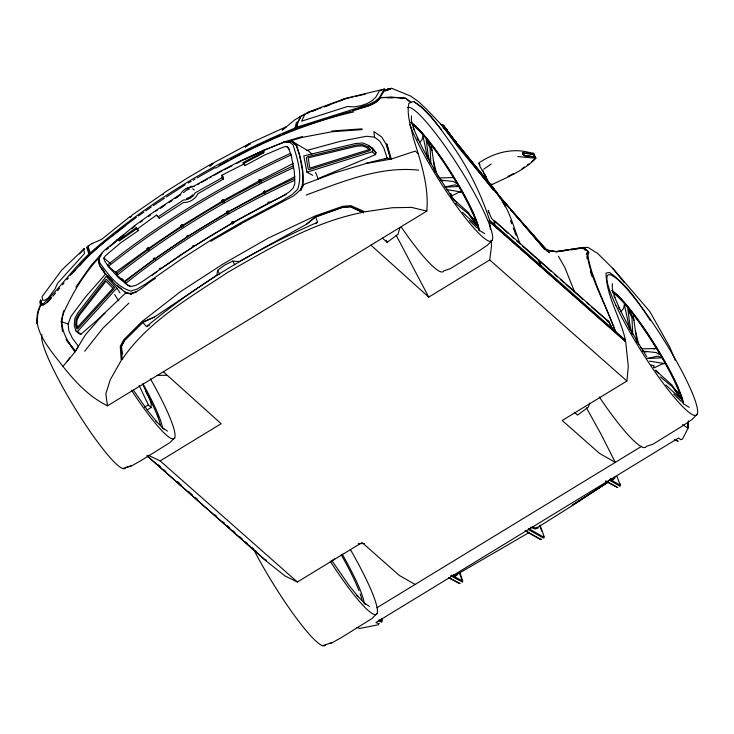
<?xml version="1.0" encoding="UTF-8"?>
<svg xmlns="http://www.w3.org/2000/svg" width="734" height="734" viewBox="0 0 734 734"><rect width="100%" height="100%" fill="white"/><g stroke="black" fill="none" stroke-linecap="round" stroke-linejoin="round"><path stroke-width="1.1" d="M43.48 305.115L40.526 305.206C31.131 322.336 42.223 339.154 52.389 352.797C67.968 373.065 83.887 394.268 107.494 405.819L426.793 211.098C429.106 185.518 420.499 161.168 413.058 137.139C411.012 126.019 406.508 114.807 408.838 103.384L410.829 102.439L405.397 98.255L391.607 97.374L380.68 97.76C373.955 106.292 362.009 106.971 352.458 110.513M415.132 584.438L399.333 575.447L362.064 542.545L297.38 581.998L284.93 575.915L266.011 560.84L266.02 559.886L264.992 559.868L255.267 551.289L256.001 551.041L254.652 550.739L251.946 548.353L252.835 548.252L251.569 548.023L180.518 485.321L178.243 482.247M518.745 247.349L493.973 225.485L494.725 224.751L494.789 221.108L538.297 259.506L540.307 264.974L540.105 266.203L540.93 265.524L538.912 260.056L537.728 259.487L551.418 271.571M688.474 421.472L688.024 428.243L682.519 439.125L680.748 439.51M411.517 115.844L411.389 120.706L413.857 129.212L413.26 127.578C423.72 153.626 438.712 177.573 454.594 200.621M612.385 283.654L612.257 288.746L614.844 297.683L614.22 295.967C622.68 317.4 634.497 337.291 646.792 356.706M62.849 366.615L74.996 351.935L85.557 334.612L103.411 314.189L125.606 293.022L131.808 294.004L125.679 292.655L115.633 284.7L104.577 272.828L99.521 265.341C94.851 252.991 110.531 247.074 117.165 239.926L135.065 225.31L154.654 211.328L180.417 194.281C182.711 189.987 187.39 186.941 192.308 187.032L219.796 171.6L241.881 160.177L264.534 150.057L263.717 152.846L244.349 163.15L243.165 162.508L262.91 152.103L263.405 150.186M493.973 225.485L494.12 221.329M147.139 409.967L151.02 407.599L151.241 404.058L149.745 399.067L142.846 384.607M677.243 441.033L674.803 439.492L678.289 441.217M491.652 184.775C507.047 177.27 523.819 170.765 535.921 158.232L535.389 156.957L525.25 155.883A2.202 1.046 48.3 0 1 522.947 153.957L522.47 152.846L533.71 154.305M76.611 324.841L77.024 319.868L79.511 315.161L106.035 281.14L112.88 288.242L77.364 327.392L76.611 324.841L77.364 327.392M586.438 407.856L601.118 434.363L615.294 462.374L599.495 453.383L562.226 420.481L626.909 381.029L628.295 366.514L625.662 341.512L489.046 221.136L489.596 220.218C480.972 193.537 468.32 168.297 452.364 145.24C440.804 129.634 430.454 111.862 413.536 101.43L410.829 102.439M86.291 258.396L90.062 254.331L90.227 252.918L87.997 246.138L91.64 243.716L101.604 239.403L130.147 216.457L130.377 217.025L131.514 216.475M36.819 323.153L38.067 312.537L40.489 305.28L39.764 301.234M370.945 245.156L428.739 297.114L489.706 259.937L491.541 245.817L491.138 240.312M122.716 359.697L122.147 359.321L121.33 346.448L124.376 340.567L142.827 322.409L154.544 316.96L216.824 275.241L217.649 270.351L224.558 265.121L232.797 261.111L239.33 261.515L306.463 224.301L315.482 217.117L342.934 207.272L350.421 206.74L363.633 212.777L350.384 206.639L342.668 207.19L315.537 216.695L317.547 222.292L315.822 223.641M584.328 248.331L587.925 251.367L586.989 253.469C590.778 280.874 606.458 304.968 615.055 330.951L614.872 332.19L615.679 331.493L597.256 286.847L591.356 270.525L588.329 258.763L588.017 254.909L588.76 252.505L584.42 248.147M499.652 198.116L499.872 196.831L454.337 140.222L444.235 126.165L442.767 124.734L441.281 124.661L493.239 190.078M63.647 310.757L61.188 321.611L62.408 331.429M105.742 273.865L85.795 296.619L70.914 316.492L68.124 323.951L68.84 330.795L72.271 338.062L78.428 346.42L75.409 351.136L66.115 339.411L74.996 351.935L75.409 351.136C65.987 340.347 57.867 325.657 64.317 311.253C73.565 291.26 85.172 272.204 100.42 256.203M538.912 260.056L608.725 321.666L611.982 328.236L611.706 329.401L612.358 328.566L608.881 321.657L607.257 320.703M282.755 134.093L296.233 128.597L297.71 122.569L300.38 117.504M90.227 252.918C150.58 200.006 220.989 158.682 295.022 128.019L296.481 122.22M295.022 128.019L296.233 128.597L298.206 121.376L300.894 116.486M587.925 251.367L586.714 254.661M399.993 227.393L398.03 234.256L387.167 242.339L382.396 238.119M589.549 403.104L588.42 407.021L577.566 415.105L574.383 412.288M443.318 128.312L443.896 126.34L453.823 139.836L497.918 193.611M543.527 536.104L543.995 537.848L543.371 538.059L528.416 529.526L528.719 528.581L543.61 537.086L544.197 536.875L540.059 525.177M528.416 529.526L528.719 528.581M319.574 177.958L375.423 154.654L376.047 152.773L372.707 148.011L368.697 146.139M300.857 190.179C306.014 175.775 301.05 159.315 296.49 145.213L291.802 141.24L285.15 141.79L264.653 150.002L245.716 158.975M306.95 172.206L372.248 151.764L372.973 149.993L369.11 145.571L362.954 143.011L355.623 143.506L303.784 155.883L306.95 172.206L312.73 175.307M300.903 190.198L303.344 184.629L335.521 172.637L366.156 163.489L391.295 159.039L415.233 151.103L417.912 153.47M450.694 195.758L451.41 194.161L449.382 193.583M653.517 367.56L654.278 365.881L651.076 364.972M356.972 627.414L359.715 628.46L377.982 624.854L379.065 623.496M625.662 341.512L624.891 341.035L625.396 340.081C620.533 317.455 606.247 296.426 606.045 273.048L609.495 272.516C627.019 284.434 638.855 303.078 650.352 320.501M442.437 126.854L442.822 126.211L426.16 108.861L418.389 101.54L410.554 96.044L391.772 88.337L387.433 89.071M370.459 105.136L375.863 102.31L379.707 98.246L383.873 91.355L389.213 89.649M101.54 254.349L98.659 259.019L99.521 261.267M300.27 190.335L303.748 184.757L303.078 184.665L302.491 170.994L299.426 154.296L296.325 145.671M243.165 162.508L243.394 164.297L244.954 165.609L264.625 155.03L284.15 146.782L286.737 146.516L288.581 148.25L291.159 155.195L294.297 171.407L294.82 183.693L293.141 188.133L289.159 192.005L280.572 197.18L239.623 218.961L209.539 236.531L180.555 254.992L144.24 280.315L136.515 285.095L131.982 286.416L128.019 285.416L119.11 278.25L108.393 266.653L104.402 260.57L103.898 258.029L105.301 255.854L120.752 242.771L138.469 230.549L136.258 227.705L118.871 239.954L117.183 239.357M75.877 287.067L91.144 265.323L102.008 253.331M122.147 359.321C148.369 321.024 190.152 297.38 228.008 272.176C270.681 247.642 314.345 221.76 363.257 212.273M84.3 248.688L83.786 249.386L84.456 253.606L57.536 283.37L55.004 289.003L48.15 298.087L44.912 300.151L42.664 300.261L42.086 296.655L61.867 269.938L84.3 248.688L79.474 253.964M494.789 221.108L508.185 233.412M535.242 158.278L533.572 160.03M84.649 351.228L102.87 328.236L128.872 303.142M67.106 361.312L69.95 357.77M419.554 142.607L422.197 139.359L422.894 135.68L427.72 158.562M620.836 311.748L623.597 308.335L624.34 304.472L629.689 329.575M52.839 296.242L55.545 293.04M57.582 290.636L59.729 288.113M62.601 284.746L64.032 283.058M66.904 279.691L68.345 278.012M47.26 301.995L51.261 297.371M51.508 297.802L48.205 301.582L44.535 304.371L41.489 304.509L40.489 305.28M130.377 217.025L132.102 215.08L162.682 193.987L162.728 194.877L164.04 192.822L188.078 177.61L212.851 163.058L209.722 166.214L214.567 162.342L248.422 144.139L250.45 144.011M76.006 331.098L77.556 331.474L116.889 288.113L106.302 276.314L77.868 312.895L74.749 318.767L74.272 325.373L76.006 331.098L79.171 333.823L80.85 334.3L104.98 313.326M72.721 273.02L74.978 270.58M79.511 265.708L84.786 260.019M105.742 240.78L90.062 254.331L88.915 253.964C72.62 269.305 59.876 288.159 43.673 303.445L41.049 303.848L40.572 299.701M70.207 275.461L87.227 257.249L98.705 246.642L125.119 225.999M492.239 240.202L487.459 245.174L479.137 250.835L450.392 268.635L443.813 270.846A78.868 11.928 57.8 0 1 401.131 226.852M697.153 414.224L692.125 419.444L683.391 425.39L653.205 444.079L646.296 446.4A82.814 12.524 57.8 0 1 599.247 396.901M174.738 437.776L169.866 442.666L141.112 460.548L132.313 465.503L125.679 467.604A78.868 11.23 58.6 0 1 78.143 413.315A78.868 11.23 58.6 0 1 41.966 334.722M377.083 613.413L371.964 618.551L341.769 637.323L332.539 642.525L322.538 645.663M154.544 316.96L142.607 322.153L124.624 340.163L121.523 346.209L122.22 354.082M615.083 477.027L612.973 478.981L610.862 478.394M248.046 145.35L245.312 146.928L248.422 144.139M106.201 249.78L108.66 247.597M110.293 246.147L117.88 239.871M614.927 478.063L612.762 479.99L609.991 479.174M106.118 249.716L108.595 247.551M110.238 246.11L117.651 239.605M531.59 161.746L532.912 160.599M306.463 224.301L315.537 216.695M183.482 192.703L186.326 190.335L189.666 188.922M192.73 194.84L189.867 197.18L186.537 198.611M111.981 235.797L113.77 234.366M115.55 232.944L136.469 217.292M142.607 322.153L146.47 326.621C197.951 283.645 256.138 249.055 317.547 222.292M118.523 238.926L123.762 234.871M131.615 228.797L135.111 226.09M125.753 283.342C177.38 241.963 234.531 207.832 294.655 180.335L294.582 178.5C233.972 206.135 176.371 240.513 124.422 282.269L130.056 286.71M148.13 250.322L147.057 248.523L148.149 247.688L148.754 248.23L181.491 226.054L180.83 225.476L182.032 224.732L182.656 225.283L222.439 201.024L221.815 200.474L223.026 199.74L223.677 200.327L259.386 180.766L258.772 180.225L260.093 179.591L261.469 182.078M483.853 169.068L491.248 164.003M108.412 266.332C164.361 221.796 226.127 184.876 291.022 154.975L290.389 153.406C225.384 183.307 163.526 220.273 107.54 264.919L108.412 266.332L117.238 273.672M294.995 176.71L265.387 191.519L264.754 190.932L263.433 191.565L264.102 192.152L228.714 211.52L228.035 210.906L226.824 211.631L227.476 212.218L188.565 235.944L187.904 235.366L186.711 236.109L187.399 236.715L154.984 258.698L154.314 258.111L153.222 258.946L153.901 259.506L124.285 281.379L115.706 274.213C170.013 230.76 230.008 194.932 293.187 165.976L293.527 167.701C230.65 196.574 170.939 232.238 116.834 275.452M457.612 574.52L455.282 576.291L452.511 575.438M151.69 275.69L157.149 271.58M245.312 146.928L250.624 142.983L286.59 126.587L282.269 130.102L295.206 119.569L305.069 113.999L299.142 117.376M453.318 574.649L455.493 575.282L457.823 573.566M137.515 228.861L156.434 215.135L159.25 218.2L183.628 202.391C189.482 202.878 195.446 198.987 197.859 193.712L223.503 179.013L223.2 176.738L221.861 175.233L243.394 164.297M115.761 272.075L147.653 249.028L147.057 248.523M140.506 222.182L142.323 220.879M148.653 216.347L150.47 215.053M155.902 211.163L157.709 209.869M521.929 168.82L524.544 166.976M527.168 165.132L528.911 163.902M138.322 215.998L143.892 212.126M145.754 210.832L151.323 206.96M153.177 205.667L164.462 198.217M117.165 239.926L119.504 240.789L136.708 228.788L136.258 227.705M155.415 278.498C145.717 283.306 137.625 295.609 125.606 293.022L125.973 292.673L124.321 291.343M176.068 258.432L160.975 268.69L160.251 268.048L159.15 268.883L159.874 269.516M177.949 257.157L193.042 246.899L192.308 246.266L193.501 245.523L194.198 246.138L232.293 222.907L231.595 222.292L232.806 221.567L233.531 222.209L268.58 203.061L267.855 202.419L269.176 201.786L269.901 202.419L286.15 194.473M479.082 162.783C493.872 152.874 511.974 147.699 529.609 152.58M158.397 216.631L183.491 199.969C188.308 200.208 193.06 197.097 195.189 192.831L222.007 177.83L221.861 175.233M160.572 207.979L165.352 204.841M172.031 200.428L169.169 202.318L171.114 201.088M180.619 194.767L174.894 198.547L177.821 196.694M606.899 482.844L574.869 504.01L538.306 526.994L535.325 527.957L532.095 526.819M160.581 207.988L164.416 205.483M166.352 196.987L185.234 184.739M606.816 482.844L572.135 505.24L608.339 482.073L606.165 481.44M144.497 407.232L148.378 404.865L151.02 407.599M148.176 455.218L160.168 460.897L221.136 423.72L163.343 371.762M332.007 560.528L334.943 558.748M376.982 607.706L641.709 446.263M529.572 532.251L455.493 575.282M188.216 183.023L191.198 181.316M193.18 180.179L195.171 179.041M197.152 177.903L215.044 167.664M210.713 241.275L241.046 223.953M197.648 184.555L199.593 183.445M201.547 182.344L207.392 179.032M209.337 177.931L211.282 176.83M213.236 175.72L222.035 170.93M219.053 165.489L228.118 160.654M230.127 159.581L249.248 149.387L280.682 134.937M215.732 168.086C259.029 143.359 304.959 123.128 353.678 111.889M241.036 223.686L293.664 195.831L299.903 190.39L303.078 184.665M224.008 169.912L231.871 165.856M236.788 163.315L241.706 160.774M260.653 180.114L293.288 163.407M508.056 176.27L513.635 173.49M379.707 98.246L381.074 97.567L391.268 97.136L405.728 98.172L411.022 102.384M451.346 196.061L458.438 192.565L461.2 191.941L446.786 189.638M654.086 367.927L661.655 364.202L664.554 363.55L649.425 361.128M493.964 220.861L491.441 218.154L488.165 210.585L488.734 212.732M242.688 160.269L264.662 149.901L285.214 141.607L302.298 136.552M146.47 326.621L149.351 325.263M340.328 100.806L345.402 98.42L384.699 88.97L379.313 90.998L375.909 97.035L372.386 100.439L367.064 103.604L360.449 105.843L353.641 106.88L347.595 106.476L301.591 121.183L304.693 114.669L308.381 112.036L345.402 98.42M385.056 159.021L387.157 158.14L391.295 159.039L386.763 143.864L390.607 158.92L386.075 144.203L381.671 136.955L373.881 131.56L374.468 137.13L379.808 141.148L383.854 148.039L387.157 158.14L365.468 163.37M186.133 188.84L190.271 187.216M306.491 113.229L321.281 107.779M325.501 106.219L346.622 98.439L353.238 96.916M307.216 113.201L309.326 112.421M312.491 111.256L315.657 110.091M324.107 106.98L329.382 105.035M306.161 195.024C342.053 181.867 379.634 165.948 418.674 170.15M87.997 246.138L88.979 245.78M180.518 485.321L181.234 485.055L179.903 484.77L146.983 455.713M653.939 349.118L655.728 348.494L642.232 348.852L640.553 347.549M540.609 539.068L540.013 539.27L525.122 530.765M541.609 539.306L540.986 539.518L526.03 530.985M385.212 90.566L391.772 88.337M296.719 127.23L368.936 104.347L375.56 101.044L379.423 97.494L383.487 90.576L389.635 88.566L390.277 89.309M296.233 128.597L326.336 118.752M369.56 105.604L352.054 111.054M130.386 293.939L136.744 291.912M122.78 468.485L132.313 465.503M538.141 528.012L535.104 528.948L530.352 527.278M329.438 643.47L332.539 642.525M327.41 118.403L350.98 111.375M286.471 141.983L302.509 137.322L332.181 131.725L362.174 129.606M459.172 583.356L448.777 577.823M616.844 487.202L605.633 481.21L608.403 482.054M306.674 150.516L340.539 141.267L366.45 136.267L374.468 137.13M460.209 583.64L449.19 577.768M443.152 126.413L444.235 126.165M355.449 96.411L365.376 94.135M491.165 184.197L491.872 184.041M617.881 487.504L605.899 481.064M445.143 186.922L455.126 184.84L458.209 186.528L445.125 187.161M646.526 358.522L658.178 356.1L661.417 357.862L647.672 358.531M534.196 155.241L535.581 157.03L525.333 155.847A2.202 1.037 48.3 0 1 523.03 153.92M91.64 243.716L92.64 243.56M582.704 247.716L556.161 251.643L546.793 250.046M555.877 251.982L558.134 251.661M560.391 251.34L568.272 250.202M570.529 249.881L572.786 249.56M575.043 249.239L578.42 248.753M580.677 248.431L582.924 248.11L585.292 250.221M287.37 142.038L292.306 141.387L308.812 151.296L311.895 153.957M283.26 142.13L291.802 141.24L291.848 141.763L288.627 142.029M331.75 131.028L361.99 128.817M452.795 177.6L439.932 177.94L437.537 176.087M387.57 97.879L393.13 97.888M587.301 252.542L588.76 252.505M157.177 375.423L166.746 375.257M358.22 543.637L364.596 543.527M190.831 186.39L194.079 186.418M522.691 153.021L534.159 154.314L535.169 157.113M517.718 156.59L535.921 158.232M526.617 152.745L530.333 152.947M527.37 152.589L533.233 153.094L534.058 154.112M400.801 98.494L402.994 98.659M531.306 154.021L534.159 154.314M532.783 156.535L525.379 155.7A2.202 1.028 48.1 0 1 523.544 154.461L523.085 153.764M447.419 130.01L446.419 129.872L449.07 133.432M549.711 251.056L551.766 251.358M546.628 250.028L555.996 251.542L582.778 247.514L588.026 247.386L597.815 253.579L612.743 268.323L649.856 311.583L669.812 347.182L675.344 360.495M426.793 211.098L411.609 207.392L392.176 207.75L364.881 211.823L350.889 205.658L342.695 206.291L315.134 215.98L268.295 238.082L223.228 263.882L180.362 291.719L141.928 321.611L123.615 339.897L120.275 346.292L121.22 360.422L110.274 379.661L105.806 393.883L107.494 405.819M443.152 180.876L439.868 180.05L453.135 181.445L456.264 183.206M646.177 352.072L642.158 351.063L656.086 352.522L659.371 354.384M61.821 321.868L68.124 323.951M378.928 623.781L375.9 622.542L678.555 437.969L680.739 439.721M472.687 219.163L474.614 219.989L470.439 216.08M494.184 189.051L450.401 135.221M610.064 479.458L620.046 485.11L620.111 483.467M451.584 575.153L462.796 581.154L459.732 572.217M609.275 480.137L619.817 486.119L620.294 486.009L619.918 484.367M450.648 575.75L462.631 582.181L459.686 573.575M682.556 424.573L688.024 428.243M591.65 307.078L608.725 321.666M479.605 230.504L484.724 233.678M683.886 404.039L689.254 407.37M162.544 427.812L167.471 431.097M364.275 602.953L369.45 606.403M532.71 153.452L533.398 154.232M546.848 250.927L549.5 252.771L510.855 210.153M192.592 188.803L194.299 190.005M413.536 101.43L420.903 106.714L430.656 116.568L441.363 129.753M121.495 278.773L123.147 280.076L121.67 278.47M288.847 141.552L293.068 144.901C297.417 158.939 302.885 175.142 297.536 189.455L292.013 194.593L282.746 200.354L241.394 222.393L211.264 239.89L182.326 258.423L145.626 283.975L137.139 289.04L130.9 291.077C117.064 287.306 107.953 273.855 99.751 262.8L99.163 257.23M222.007 177.83L223.503 179.013M116.88 285.352L121.844 289.352M455.814 203.511L468.833 214.264L476.467 225.448L462.521 212.365M660.316 376.872L672.564 386.992L680.583 398.736L665.894 384.955M103.898 258.029L110.384 263.396M292.306 141.387L297.059 145.424M77.556 331.474L80.85 334.3M292.6 142.414L295.582 145.02M544.931 248.835L546.234 249.973L530.893 232.605M511.589 236.412L514.139 238.669M516.69 240.917L520.094 243.917C513.607 227.219 509.323 208.933 497.991 194.693M522.645 246.174L537.104 258.937M554.84 274.599L557.409 276.865M560.831 279.883L564.263 282.902M565.969 284.416L583.09 299.518M586.512 302.546L589.081 304.812M489.596 220.218L494.202 224.283M494.725 224.751L540.307 264.974M540.93 265.524L611.982 328.236M612.358 328.566L615.055 330.951M615.679 331.493L625.396 340.081M489.046 221.136L493.147 224.76M520.452 248.854L624.891 341.035M489.706 259.937L626.909 381.029M160.168 460.897L297.38 581.998M158.168 464.695L160.728 466.962M164.15 469.971L165.856 471.485M178.252 482.421L179.747 483.743M188.895 491.817L192.299 494.826M195.712 497.826L197.409 499.331M214.75 514.635L216.466 516.149M222.952 521.874L224.659 523.379M227.21 525.636L229.76 527.893M233.173 530.893L234.871 532.398M239.669 536.637L242.248 538.912M245.688 541.94L247.404 543.463M147.213 455.998L266.011 560.84M655.416 370.165L672.069 385.148L680.069 396.865L677.702 394.525M452.713 198.437L468.356 212.511L475.971 223.668L473.595 221.319M372.973 149.993L376.047 152.773M159.25 218.2L156.434 215.135M372.248 151.764L375.423 154.654M440.547 124.138L442.822 126.211L457.521 146.259L500.432 197.859L505.304 206.777M262.91 152.103L263.717 152.846M675.326 389.901L678.638 392.993M673.702 394.085L680.877 401.067M469.531 220.65L476.742 227.678M136.708 228.788L138.469 230.549M365.688 604.403L356.981 595.457L358.174 596.687L348.989 585.337L331.915 560.703M155.59 420.665L163.884 429.197M655.985 370.853L658.306 373.312M450.823 196.547L456.722 202.795M108.036 275.956L112.412 280.718M479.045 163.719L478.651 163.287L480.128 165.031M531.333 233.256L544.995 248.789M482.789 171.242L486.55 177.784M286.737 146.516L289.737 149.874M496.193 192.446L534.389 236.293M500.762 197.969L544.949 249.661L498.358 195.079M249.578 545.582L251.569 548.023M612.743 268.323L624.304 282.535M156.727 421.848L147.984 411.031L133.496 390.277M444.602 127.23L446.712 129.909M448.116 131.698L450.217 134.368M451.63 136.157L453.034 137.937M454.438 139.726L456.548 142.396M607.055 320.675L607.899 321.758M442.767 124.734L446.272 129.239M460.301 147.259L461.704 149.057M118.871 239.954L119.504 240.789M177.619 481.697L179.903 484.77M488.376 181.28L489.541 182.95M101.998 268.121L104.494 271.855M104.788 273.342L99.714 265.781L98.833 259.377M116.889 288.113L119.981 292.857M154.314 258.111L155.461 259.992M148.149 247.688L149.213 249.487M487.789 180.436L484.633 174.362M558.418 256.249L564.868 267.552L574.621 292.04M182.032 224.732L183.05 226.567M180.83 225.476L181.848 227.311M396.213 235.33L428.739 297.114M479.476 165.398L482.192 170.527M533.811 155.002L535.022 157.315M217.649 270.351L219.64 274.121M522.47 152.846L523.03 153.92M386.102 240.312L387.167 242.339M232.797 261.111L234.77 264.891M485.936 177.665L483.789 172.94M139.139 385.552L148.378 404.865M634.011 320.207L629.882 311.317L630.286 313.519M432.115 150.663L428.179 142.194L428.592 144.433M482.77 170.077L483.385 171.453M228.035 210.906L228.944 212.933M223.026 199.74L224.32 202.63M226.824 211.631L227.733 213.667M221.815 200.474L222.677 202.4M232.806 221.567L233.641 223.439M231.595 222.292L232.43 224.164M638.653 344.319L635.341 330.63M436.702 174.031L433.372 160.59M260.093 179.591L260.891 181.555M258.772 180.225L259.974 183.17M90.062 254.331L87.557 247.303M88.915 253.964L86.557 247.202M264.754 190.932L265.58 193.005M263.433 191.565L264.258 193.638M618.257 306.362L619.514 309.555M417.105 137.478L418.343 140.625M539.729 525.783L541.71 531.031M510.497 220.622L511.681 223.778M513.259 227.98L516.03 235.348M616.991 476.421L619.551 483.376M590.338 271.516L592.219 276.883M36.7 323.107L36.92 323.786M244.954 165.609L244.349 163.15M636.121 339.631L636.993 342.861M434.042 168.866L434.638 171.068M631.8 333.374L629.744 323.905L627.772 308.711L631.956 317.703L632.736 334.227M429.922 162.81L428.041 154.186L426.17 139.717L430.152 148.277L430.886 163.783M683.308 403.682L682.391 398.571L677.372 385.689A70.345 10.643 57.8 0 0 611.596 290.526M479.183 230.852L478.192 225.292L473.412 213.025A66.977 10.138 57.8 0 0 444.281 162.067A66.996 10.138 57.8 0 0 410.765 122.395M633.24 315.464L637.13 342.806M431.372 146.149L435.069 172.132M41.067 300.408L41.489 304.509M586.87 256.597L587.026 258.533M489.78 221.576L490.34 229.292M381.68 618.624L381.717 622.276L378.671 620.854L379.038 619.863L382.01 621.248L382.01 618.725M341.154 554.721A68.4 9.744 58.6 0 1 359.045 590.751M360.174 593.806A68.4 9.744 58.6 0 1 362.009 600.054M350.274 549.381A82.814 11.799 58.6 0 1 376.303 614.321A82.814 11.799 58.6 0 1 330.199 561.161M325.575 644.736A82.814 11.799 58.6 0 1 297.49 619.652A82.814 11.799 58.6 0 1 252.909 548.096M342.255 554.216A70.455 10.037 58.6 0 1 364.33 603.944M612.45 291.159A70.886 10.716 57.8 0 1 653.82 343.558A70.886 10.716 57.8 0 1 683.501 403.847M612.716 292.637A68.4 10.34 57.8 0 1 652.709 342.512A68.4 10.34 57.8 0 1 682.143 401.938M145.818 391.433A65.142 9.276 58.6 0 1 157.902 417.086M158.223 417.949A65.142 9.276 58.6 0 1 160.379 425.05M157.535 414.747A67.51 9.615 58.6 0 1 158.709 417.674M150.323 378.735A78.868 11.23 58.6 0 1 174.013 438.62A78.868 11.23 58.6 0 1 131.478 390.158M142.855 383.662A67.097 9.56 58.6 0 1 162.572 428.518M118.862 300.848A63.84 57.463 -48.6 0 1 114.697 294.517M315.473 172.38A62.096 55.885 -48.6 0 1 318.299 179.518M411.572 123A67.51 10.203 57.8 0 1 430.73 143.662M432.051 145.396A67.51 10.203 57.8 0 1 437.473 152.755M438.152 153.709A67.51 10.203 57.8 0 1 456.548 181.977M457.099 182.904A67.51 10.203 57.8 0 1 465.402 197.565M465.934 198.565A67.51 10.203 57.8 0 1 479.238 230.32M412.324 124.725A65.142 9.854 57.8 0 1 450.382 172.628A65.142 9.854 57.8 0 1 477.944 228.503M407.416 107.614A78.868 11.928 57.8 0 1 471.843 188.528A78.868 11.928 57.8 0 1 477.751 232.274A78.868 11.928 57.8 0 1 409.673 124.385M114.21 287.425L114.137 288.673L77.611 328.951L76.721 328.731L75.611 325.006L76.088 319.272L78.786 314.161L105.65 279.709L106.76 279.562L114.21 287.425M688.419 421.087L687.951 427.711L688.492 421.132M370.395 149.635L369.982 150.644L309.326 169.637L308.179 169.132L306.335 157.847L307.234 156.773L356.1 145.038L362.468 144.616L367.872 146.772L370.395 149.635M368.771 149.681L309.812 168.141L308.225 157.838L356.495 146.25L362.367 145.855L367.046 147.727L368.771 149.681M615.899 305.39A82.814 12.524 57.8 0 0 693.942 415.251A82.814 12.524 57.8 0 0 646.902 314.51A82.814 12.524 57.8 0 0 615.899 305.39"/></g></svg>
